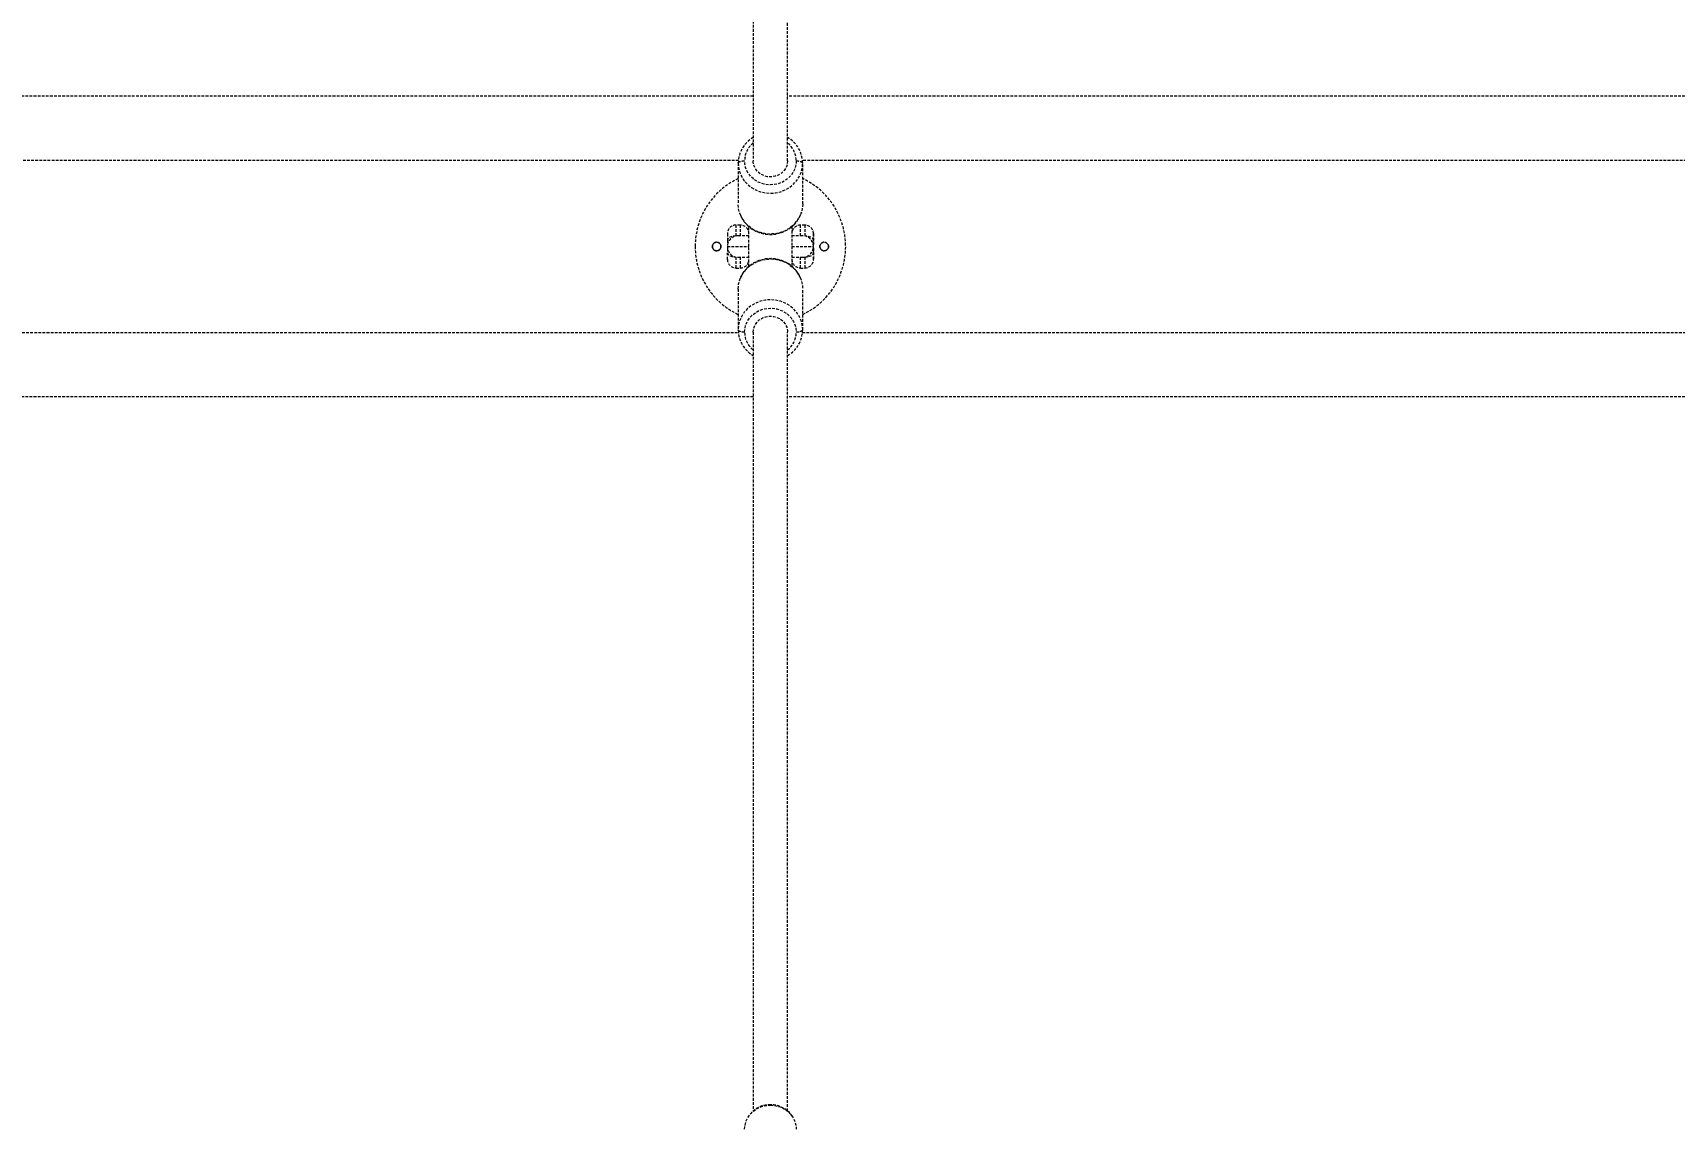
# Model space of a CAD drawing. Header units: millimetres. Extents: x -6713 to 5148, y -2591 to 1587.
# Drawn here: x -195 to 569, y -324 to 186 of the extents above; entities that cross this region are included whole.
import ezdxf

# ---------------------------------------------------------------- set-up
doc = ezdxf.new("R2010")
doc.units = ezdxf.units.MM
doc.linetypes.add('HIDDEN', pattern=[1.905, 1.27, -0.635])
for name, color, linetype in [('DIKOM_ОБЪЕКТ', 7, 'Continuous'), ('DIKOM_РАЗМЕР_ЗОНА', 7, 'Continuous'), ('DIKOM_РАЗМЕР_ОБЪЕКТА', 7, 'Continuous')]:
    doc.layers.add(name, color=color, linetype=linetype)
doc.styles.add('style1', font='arialbd.ttf', dxfattribs={"width": 0.8})
doc.dimstyles.new('1-50', dxfattribs={"dimtxt": 300, "dimasz": 200, "dimexe": 100, "dimexo": 0, "dimgap": 100, "dimtad": 1, "dimtxsty": 'style1', "dimcen": 200, "dimclrd": 7, "dimclre": 7, "dimclrt": 7, "dimadec": 1, "dimazin": 2, "dimtfac": 1, "dimtmove": 0, "dimatfit": 2, "dimfxl": 0, "dimlwd": 25, "dimlwe": 18, "dimarcsym": 0})

# ---------------------------------------------------------------- blocks, each defined once
blk = doc.blocks.new('*D0')
at = {"layer": 'Defpoints', "color": 0, "transparency": 16777216}
for p in [(-5474.61, 1436.5), (3266.41, 1436.5), (3451.12, -1263.5)]:
    blk.add_point(p, dxfattribs=at)
at = {"layer": 'DIKOM_РАЗМЕР_ОБЪЕКТА', "color": 7, "lineweight": 18, "transparency": 16777216}
for p, q in [((3266.41, 1436.5), (-5574.61, 1436.5)), ((3451.12, -1263.5), (-5574.61, -1263.5))]:
    blk.add_line(p, q, dxfattribs=at)
at = {"layer": 'DIKOM_РАЗМЕР_ОБЪЕКТА', "color": 7, "lineweight": 25, "transparency": 16777216}
blk.add_line((-5474.61, -1063.5), (-5474.61, 1236.5), dxfattribs=at)
at = {"layer": 'DIKOM_РАЗМЕР_ОБЪЕКТА', "color": 7, "transparency": 16777216}
for points in [[(-5507.94, 1236.5), (-5441.28, 1236.5), (-5474.61, 1436.5)], [(-5507.94, -1063.5), (-5441.28, -1063.5), (-5474.61, -1263.5)]]:
    blk.add_solid(points, dxfattribs=at)
at = {"layer": 'DIKOM_РАЗМЕР_ОБЪЕКТА', "color": 7, "transparency": 16777216, "insert": (-5753.31, 29.27), "char_height": 300, "attachment_point": 5, "rotation": 90, "style": 'style1'}
blk.add_mtext('{\\fArial|b0|i0|c204|p34;\\H1.16667x;2700}', dxfattribs=at)
blk = doc.blocks.new('*D2')
at = {"layer": 'Defpoints', "color": 0, "transparency": 16777216}
for p in [(-4851.5, 438.4), (5148.5, 234.63), (-4851.5, -2490.97)]:
    blk.add_point(p, dxfattribs=at)
at = {"layer": 'DIKOM_РАЗМЕР_ЗОНА', "color": 7, "lineweight": 18, "transparency": 16777216}
for p, q in [((-4851.5, 438.4), (-4851.5, -2590.97)), ((5148.5, 234.63), (5148.5, -2590.97))]:
    blk.add_line(p, q, dxfattribs=at)
at = {"layer": 'DIKOM_РАЗМЕР_ЗОНА', "color": 7, "lineweight": 25, "transparency": 16777216}
blk.add_line((4948.5, -2490.97), (-4651.5, -2490.97), dxfattribs=at)
at = {"layer": 'DIKOM_РАЗМЕР_ЗОНА', "color": 7, "transparency": 16777216}
for points in [[(-4651.5, -2457.64), (-4651.5, -2524.31), (-4851.5, -2490.97)], [(4948.5, -2457.64), (4948.5, -2524.31), (5148.5, -2490.97)]]:
    blk.add_solid(points, dxfattribs=at)
at = {"layer": 'DIKOM_РАЗМЕР_ЗОНА', "color": 7, "transparency": 16777216, "insert": (187.27, -2212.27), "char_height": 300, "attachment_point": 5, "style": 'style1'}
blk.add_mtext('{\\fArial|b0|i0|c204|p34;\\H1.16667x;10000}', dxfattribs=at)

msp = doc.modelspace()

# ---------------------------------------------------------------- linework, layer by layer
at = {"layer": 'DIKOM_ОБЪЕКТ', "color": 7, "linetype": 'HIDDEN', "lineweight": 15}
for p, q in [((140.5, 488.69), (140.5, 126.353)), ((156.5, 126.353), (156.5, 488.624)), ((140.5, 156.5), (-343.5, 156.5)), ((640.5, 156.5), (156.5, 156.5)), ((133.672, 126.5), (-336.656, 126.5)), ((133.5, 125.278), (133.5, 106.284)), ((633.672, 126.5), (163.344, 126.5)), ((163.5, 106.284), (163.5, 125.278)), ((128.5, 92.5), (128.5, 89.439)), ((134.5, 96.5), (132.5, 96.5)), ((132.5, 91.399), (132.5, 96.5)), ((134.5, 96.5), (134.5, 91.399)), ((138.5, 86.5), (138.5, 95.719)), ((158.5, 95.807), (158.5, 86.5)), ((164.5, 96.5), (162.5, 96.5)), ((162.5, 91.399), (162.5, 96.5)), ((164.5, 96.5), (164.5, 91.399)), ((168.5, 92.5), (168.5, 87.324)), ((168.5, 89.439), (168.5, 92.5)), ((128.5, 89.439), (128.5, 87.01)), ((128.5, 86.5), (138.5, 86.5)), ((128.5, 85.469), (128.5, 83.561)), ((138.5, 91.5), (133.5, 91.5)), ((138.5, 77.193), (138.5, 86.5)), ((163.5, 91.5), (158.5, 91.5)), ((158.5, 86.5), (158.5, 77.281)), ((158.5, 86.5), (168.5, 86.5)), ((168.5, 87.01), (168.5, 89.439)), ((168.5, 83.561), (168.5, 85.984)), ((168.5, 85.67), (168.5, 80.5)), ((128.5, 80.5), (128.5, 83.561)), ((128.5, 82.5), (128.5, 83.245)), ((132.5, 76.5), (132.5, 81.601)), ((132.5, 76.5), (134.5, 76.5)), ((133.5, 81.5), (138.5, 81.5)), ((134.5, 81.601), (134.5, 76.5)), ((158.5, 81.5), (163.5, 81.5)), ((162.5, 76.5), (162.5, 81.601)), ((162.5, 76.5), (164.5, 76.5)), ((164.5, 81.601), (164.5, 76.5)), ((168.5, 80.5), (168.5, 83.561)), ((133.5, 66.716), (133.5, 47.722)), ((163.5, 47.722), (163.5, 66.716)), ((-336.672, 46.5), (133.656, 46.5)), ((140.5, 46.647), (140.5, -315.624)), ((156.5, -315.69), (156.5, 46.647)), ((163.328, 46.5), (633.656, 46.5)), ((140.5, 16.5), (-343.5, 16.5)), ((640.5, 16.5), (156.5, 16.5))]:
    msp.add_line(p, q, dxfattribs=at)
at = {"layer": 'DIKOM_ОБЪЕКТ', "color": 7, "linetype": 'HIDDEN', "lineweight": 15, "flags": 128}
for points in [[(133.5, 125.278), (133.685, 123.087), (134.234, 120.95), (135.135, 118.92), (136.365, 117.046), (137.893, 115.376), (139.683, 113.948), (141.69, 112.8), (143.865, 111.959), (146.153, 111.446), (148.5, 111.274), (150.847, 111.446), (153.135, 111.959), (155.31, 112.8), (157.317, 113.948), (159.107, 115.376), (160.635, 117.046), (161.865, 118.92), (162.766, 120.95), (163.315, 123.087), (163.5, 125.278)], [(160.5, 126.353), (160.394, 124.866), (160.02, 123.216), (159.287, 121.444), (158.1, 119.631), (157.293, 118.729), (156.39, 117.912), (154.147, 116.468), (151.454, 115.495), (148.5, 115.15), (145.546, 115.495), (142.853, 116.468), (140.61, 117.912), (138.9, 119.631), (137.713, 121.444), (136.98, 123.216), (136.606, 124.866), (136.5, 126.353)], [(156.5, 126.353), (156.313, 124.747), (155.761, 123.217), (154.869, 121.833), (153.679, 120.66), (152.247, 119.754), (150.64, 119.156), (148.933, 118.895), (147.206, 118.983), (145.539, 119.415), (144.011, 120.171), (142.692, 121.217), (141.645, 122.502), (140.919, 123.968), (140.547, 125.545), (140.5, 126.353)], [(163.5, 106.284), (163.315, 104.093), (162.766, 101.957), (161.865, 99.927), (160.635, 98.053), (159.107, 96.382), (157.317, 94.955), (155.31, 93.807), (153.135, 92.966), (150.847, 92.453), (148.5, 92.28), (146.153, 92.453), (143.865, 92.966), (141.69, 93.807), (139.683, 94.955), (137.893, 96.382), (136.365, 98.053), (135.135, 99.927), (134.234, 101.957), (133.685, 104.093), (133.5, 106.284)], [(134.578, 101.14), (135.17, 99.771), (136.579, 97.662), (138.308, 95.862), (140.217, 94.442), (142.151, 93.416), (143.972, 92.744), (145.906, 92.296), (148.255, 92.086), (150.955, 92.278), (153.858, 93.025), (156.728, 94.416), (159.294, 96.43), (161.322, 98.921), (162.681, 101.664), (162.85, 102.344)], [(132.5, 91.399), (131.72, 91.361), (130.969, 91.25), (130.278, 91.069), (129.672, 90.825), (129.174, 90.528), (128.804, 90.189), (128.577, 89.822), (128.5, 89.439)], [(168.5, 89.439), (168.423, 89.822), (168.196, 90.189), (167.826, 90.528), (167.328, 90.825), (166.722, 91.069), (166.031, 91.25), (165.28, 91.361), (164.5, 91.399)], [(128.5, 83.561), (128.577, 83.178), (128.804, 82.811), (129.174, 82.472), (129.672, 82.175), (130.278, 81.931), (130.969, 81.75), (131.72, 81.639), (132.5, 81.601)], [(133.5, 66.716), (133.685, 68.907), (134.234, 71.043), (135.135, 73.073), (136.365, 74.947), (137.893, 76.618), (139.683, 78.045), (141.69, 79.193), (143.865, 80.034), (146.153, 80.547), (148.5, 80.72), (150.847, 80.547), (153.135, 80.034), (155.31, 79.193), (157.317, 78.045), (159.107, 76.618), (160.635, 74.947), (161.865, 73.073), (162.766, 71.043), (163.315, 68.907), (163.5, 66.716)], [(162.422, 71.86), (161.83, 73.229), (160.421, 75.338), (158.692, 77.138), (156.783, 78.558), (154.849, 79.584), (153.028, 80.256), (151.094, 80.704), (148.745, 80.914), (146.045, 80.722), (143.142, 79.975), (140.272, 78.584), (137.706, 76.57), (135.678, 74.079), (134.319, 71.336), (134.15, 70.656)], [(164.5, 81.601), (165.28, 81.639), (166.031, 81.75), (166.722, 81.931), (167.328, 82.175), (167.826, 82.472), (168.196, 82.811), (168.423, 83.178), (168.5, 83.561)], [(163.5, 47.722), (163.315, 49.913), (162.766, 52.05), (161.865, 54.08), (160.635, 55.954), (159.107, 57.624), (157.317, 59.052), (155.31, 60.2), (153.135, 61.041), (150.847, 61.554), (148.5, 61.726), (146.153, 61.554), (143.865, 61.041), (141.69, 60.2), (139.683, 59.052), (137.893, 57.624), (136.365, 55.954), (135.135, 54.08), (134.234, 52.05), (133.685, 49.913), (133.5, 47.722)], [(136.5, 46.647), (136.606, 48.134), (136.98, 49.784), (137.713, 51.556), (138.9, 53.369), (139.707, 54.271), (140.61, 55.088), (142.853, 56.532), (145.546, 57.505), (148.5, 57.85), (151.454, 57.505), (154.147, 56.532), (156.39, 55.088), (158.1, 53.369), (159.287, 51.556), (160.02, 49.784), (160.394, 48.134), (160.5, 46.647)], [(140.5, 46.647), (140.687, 48.253), (141.239, 49.783), (142.131, 51.167), (143.321, 52.34), (144.753, 53.246), (146.36, 53.844), (148.067, 54.105), (149.794, 54.017), (151.461, 53.585), (152.989, 52.829), (154.308, 51.783), (155.355, 50.498), (156.081, 49.032), (156.453, 47.455), (156.5, 46.647)], [(136.5, -324.108), (136.682, -322.162), (137.224, -320.276), (138.108, -318.506), (139.307, -316.907), (140.787, -315.526), (142.5, -314.406), (144.396, -313.58), (146.416, -313.075), (148.5, -312.905)], [(148.5, -312.905), (150.584, -313.075), (152.604, -313.58), (154.5, -314.406), (156.213, -315.526), (157.693, -316.907), (158.892, -318.506), (159.776, -320.276), (160.318, -322.162), (160.5, -324.108)]]:
    msp.add_lwpolyline(points, dxfattribs=at)
at = {"layer": 'DIKOM_ОБЪЕКТ', "color": 7, "linetype": 'HIDDEN', "lineweight": 15}
for centre in [(123.5, 86.5), (173.5, 86.5)]:
    msp.add_circle(centre, 2, dxfattribs=at)
at = {"layer": 'DIKOM_ОБЪЕКТ', "color": 7, "linetype": 'HIDDEN', "lineweight": 15, "extrusion": (0, 3.49148e-15, -1)}
for centre in [(-123.5, 86.5), (-173.5, 86.5)]:
    msp.add_circle(centre, 2, dxfattribs=at)
at = {"layer": 'DIKOM_ОБЪЕКТ', "color": 7, "linetype": 'HIDDEN', "lineweight": 15}
for centre, radius, start, end in [((147.243, 125.303), 13.694, 119.498723, 179.288709), ((147.378, 126.26), 10.883, 129.193707, 178.164141), ((149.609, 125.243), 13.843, 0.951741, 60.145139), ((149.744, 126.305), 10.763, 2.046985, 51.118326), ((148.5, 86.5), 35, 115.376934, 180), ((148.5, 86.5), 35, 295.376934, 64.623066), ((132.5, 92.5), 4, 90, 180), ((134.5, 92.5), 4, 0, 90), ((162.5, 92.5), 4, 90, 180), ((164.5, 92.5), 4, 0, 90), ((148.5, 86.5), 35, 180, 244.623066), ((133.5, 86.5), 5, 90, 180), ((133.5, 86.5), 5, 180, 270), ((163.5, 86.5), 5, 0, 90), ((163.5, 86.5), 5, 270, 0), ((132.5, 80.5), 4, 180, 270), ((134.5, 80.5), 4, 270, 0), ((162.5, 80.5), 4, 180, 270), ((164.5, 80.5), 4, 270, 0), ((147.391, 47.757), 13.843, 180.951741, 240.145139), ((147.256, 46.695), 10.763, 182.046985, 231.118326), ((149.757, 47.697), 13.694, 299.498723, 359.288709), ((149.622, 46.74), 10.883, 309.193707, 358.164141), ((148.331, -324.665), 11.961, 89.189246, 150.473325), ((148.638, -324.728), 12.023, 32.904555, 90.655953)]:
    msp.add_arc(centre, radius, start, end, dxfattribs=at)
for points in [[(133.5, 125.278), (133.615, 125.468)], [(163.41, 125.471), (163.5, 125.278)], [(133.59, 47.529), (133.5, 47.722)], [(163.5, 47.722), (163.385, 47.532)], [(148.5, -312.905), (148.5, -312.736)]]:
    msp.add_open_spline(points, degree=1, dxfattribs=at)
for points, knots in [([(133.615, 125.468), (133.65, 125.554), (133.753, 125.804), (134.482, 126.107), (135.482, 126.318), (136.17, 126.341), (136.5, 126.353)], [0, 0, 0, 0, 0.1741813, 0.5048173, 0.7620524, 1, 1, 1, 1]), ([(160.5, 126.353), (160.926, 126.334), (161.813, 126.295), (162.805, 126.002), (163.331, 125.702), (163.392, 125.523), (163.41, 125.471)], [0, 0, 0, 0, 0.3060179, 0.636841, 0.8942216, 1, 1, 1, 1]), ([(136.5, 46.647), (136.074, 46.666), (135.187, 46.705), (134.195, 46.998), (133.669, 47.298), (133.608, 47.477), (133.59, 47.529)], [0, 0, 0, 0, 0.3060179, 0.636841, 0.8942216, 1, 1, 1, 1]), ([(163.385, 47.532), (163.35, 47.446), (163.247, 47.196), (162.518, 46.893), (161.518, 46.682), (160.83, 46.659), (160.5, 46.647)], [0, 0, 0, 0, 0.1741813, 0.5048173, 0.7620524, 1, 1, 1, 1])]:
    msp.add_open_spline(points, degree=3, knots=knots, dxfattribs=at)

# ---------------------------------------------------------------- dimensions: what is measured, and where the dimension line sits
at = {"layer": 'DIKOM_РАЗМЕР_ЗОНА'}
dim = msp.add_linear_dim(base=(-4851.5, -2490.973), p1=(5148.5, 234.628), p2=(-4851.5, 438.398), text='{\\fArial|b0|i0|c204|p34;\\H1.16667x;<>}', dimstyle='1-50', dxfattribs=at)
dim.commit()
dim.dimension.update_dxf_attribs({"geometry": '*D2', "text_midpoint": (187.271, -2490.973), "dimtype": 160})
at = {"layer": 'DIKOM_РАЗМЕР_ОБЪЕКТА'}
dim = msp.add_linear_dim(base=(-5474.611, 1436.5), p1=(3451.123, -1263.5), p2=(3266.406, 1436.5), angle=90, text='{\\fArial|b0|i0|c204|p34;\\H1.16667x;<>}', dimstyle='1-50', dxfattribs=at)
dim.commit()
dim.dimension.update_dxf_attribs({"geometry": '*D0', "text_midpoint": (-5474.611, 29.273), "dimtype": 160})

doc.saveas('drawing.dxf')
